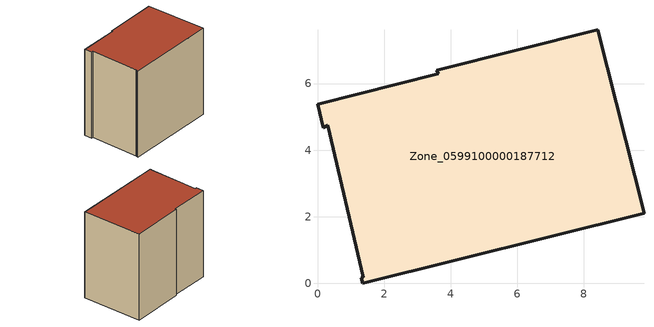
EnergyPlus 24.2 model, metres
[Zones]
Zone_0599100000187712
 floor ground (C_G): 0,5.38 3.62,6.29 3.59,6.4 8.42,7.62 9.81,2.11 1.36,0 1.32,0.16 1.38,0.18 0.3,4.74 0.18,4.68 z0
 wall outside (C_F): 3.62,6.29 0,5.38 0.18,4.68 0.3,4.74 1.38,0.18 1.32,0.16 1.36,0 9.81,2.11 8.42,7.62 3.59,6.4 3.62,6.29 z0:8.3
 roof outside (C_R): 1.32,0.16 1.36,0 9.81,2.11 8.42,7.62 3.59,6.4 3.62,6.29 0,5.38 0.18,4.68 0.3,4.74 1.38,0.18 z8.3
[BUILDING]
Pand.0599100000187712: North Axis=0; Terrain=City; Loads Convergence Tolerance Value=0.04; Temperature Convergence Tolerance Value=0.4; Solar Distribution=FullExterior; Maximum Number of Warmup Days=25; Minimum Number of Warmup Days=1
[Site:Location]
Rotterdam.The.Hague.AP_ZH_NLD Design_Conditions: Latitude=51.96; Longitude=4.45; Time Zone=1; Elevation=-4.5
[SITE:GROUNDTEMPERATURE:BUILDINGSURFACE]
18, 18, 18, 18, 18, 18, 18, 18, 18, 18, 18, 18
[MATERIAL] Thermal Absorptance=0.9; Solar Absorptance=0.7; Visible Absorptance=0.7
Name | Roughness | Thickness | Conductivity | Density | Specific Heat
G.TI.1975-1991 | MediumSmooth | 0.15 | 0.288461 | 540 | 1210
F.TI.1975-1991 | Rough | 0.3 | 0.230769 | 1920 | 840
R.TI.1975-1991 | MediumRough | 0.2 | 0.153846 | 1500 | 1000
[CONSTRUCTION]
C_G: G.TI.1975-1991
C_F: F.TI.1975-1991
C_R: R.TI.1975-1991
[ZONE]
Zone_0599100000187712: Type=1; Multiplier=1; Ceiling Height=Autocalculate; Volume=Autocalculate; Floor Area=autocalculate; Part of Total Floor Area=Yes
[ZONEINFILTRATION:DESIGNFLOWRATE]
Infil_Zone_0599100000187712: Zone or ZoneList or Space or SpaceList=Zone_0599100000187712; Schedule=AlwaysOn; Design Flow Rate Calculation Method=Flow/Area; Flow Rate per Floor Area=0.003; Constant Term Coefficient=1; Temperature Term Coefficient=0; Velocity Term Coefficient=0; Velocity Squared Term Coefficient=0
[HVACTEMPLATE:ZONE:IDEALLOADSAIRSYSTEM]
Zone_0599100000187712: Maximum Heating Supply Air Temperature=50; Minimum Cooling Supply Air Temperature=13; Maximum Heating Supply Air Humidity Ratio=0.0156; Minimum Cooling Supply Air Humidity Ratio=0.0077; Heating Limit=NoLimit; Cooling Limit=NoLimit; Dehumidification Control Type=ConstantSensibleHeatRatio; Cooling Sensible Heat Ratio=0.7; Dehumidification Setpoint=60; Humidification Control Type=None; Humidification Setpoint=30; Outdoor Air Method=None; Outdoor Air Flow Rate per Person=0.00944; Outdoor Air Flow Rate per Zone Floor Area=0; Outdoor Air Flow Rate per Zone=0; Demand Controlled Ventilation Type=None; Outdoor Air Economizer Type=NoEconomizer; Heat Recovery Type=None; Sensible Heat Recovery Effectiveness=0.7; Latent Heat Recovery Effectiveness=0.65
[ZONECONTROL:THERMOSTAT]
ThermostatControl_Zone_0599100000187712: Zone or ZoneList=Zone_0599100000187712; Control Type Schedule=DualSetpointControlType; Control 1=Thermostat_Zone_0599100000187712; Temperature Difference Between Cutout And Setpoint=0
[THERMOSTATSETPOINT:DUALSETPOINT]
Thermostat_Zone_0599100000187712: Heating Setpoint Temperature Schedule=HeatingSetpoint_Zone_0599100000187712; Cooling Setpoint Temperature Schedule=CoolingSetpoint_Zone_0599100000187712
[SCHEDULE:COMPACT]
HeatingSetpoint_Zone_0599100000187712: Through: 12/31, For: AllDays, Until: 24:00, 21
CoolingSetpoint_Zone_0599100000187712: Through: 12/31, For: AllDays, Until: 24:00, 24
DualSetpointControlType: Through: 12/31, For: AllDays, Until: 24:00, 4
AlwaysOn: Through: 12/31, For: AllDays, Until: 24:00, 1
